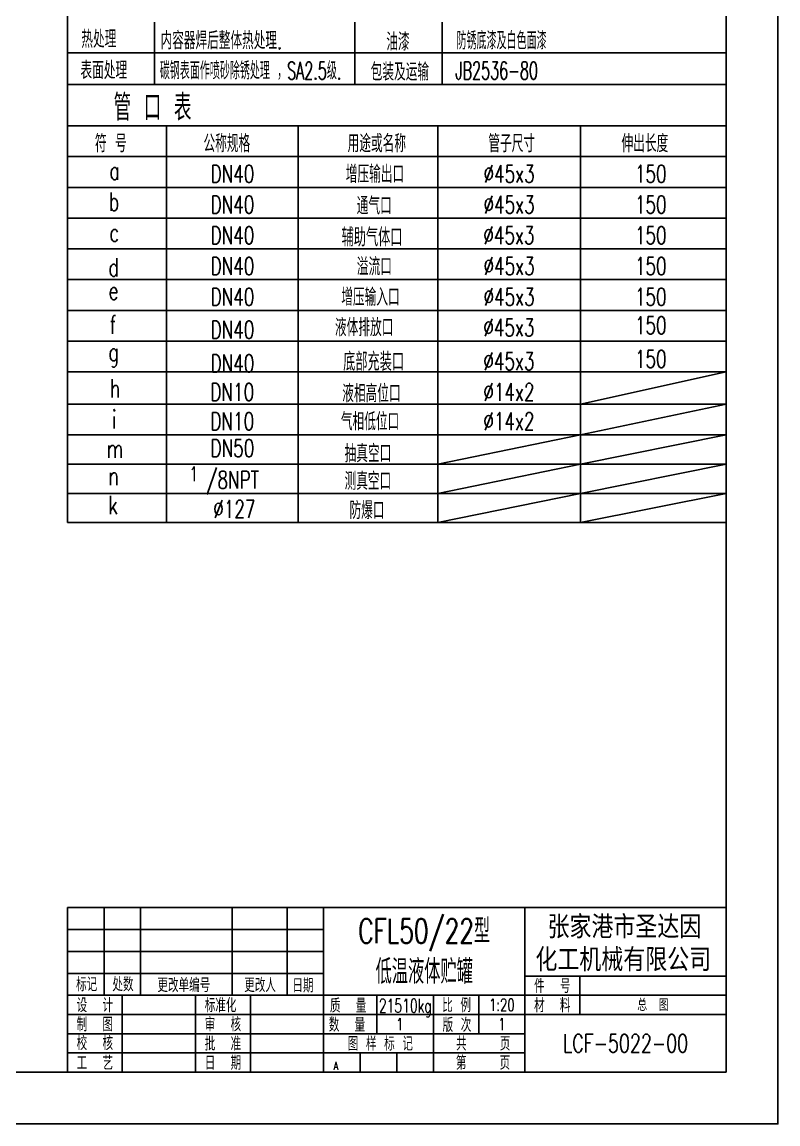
# Model space of a CAD drawing. Header units: millimetres. Extents: x -47822 to 0, y 0 to 19470.
# Drawn here: x -42473 to -37309, y 4586 to 12113 of the extents above; entities that cross this region are included whole.
import ezdxf
from ezdxf.enums import TextEntityAlignment as Align

# ---------------------------------------------------------------- set-up
doc = ezdxf.new("R2010")
doc.units = ezdxf.units.MM
for name, color, linetype in [('CDR_DIM', 7, 'Continuous'), ('CDR_DWG1', 4, 'Continuous'), ('CDR_TEXT', 7, 'Continuous')]:
    doc.layers.add(name, color=color, linetype=linetype)
doc.styles.add('11', font='SIMFANG.TTF', dxfattribs={"width": 0.7, "height": 3})
doc.styles.add('HZ', font='ROMANS.shx', dxfattribs={"width": 0.7, "height": 100, "bigfont": 'HZ.shx'})

msp = doc.modelspace()

# ---------------------------------------------------------------- linework, layer by layer
for p, q in [((-42163, 11686.7), (-42163, 19115.8)), ((-41569, 11692.2), (-41569, 12112.2)), ((-40200, 11692.2), (-40200, 12112.2)), ((-39603.1, 11692.2), (-39603.1, 12112.2)), ((-42163, 11902.2), (-37663, 11902.2)), ((-42163, 11403.7), (-37663, 11403.7)), ((-41486.9, 8693.7), (-41486.9, 11403.7)), ((-40586.9, 8693.7), (-40586.9, 11403.7)), ((-39632.5, 8693.7), (-39632.5, 11403.7)), ((-38657.9, 8693.7), (-38657.9, 11403.7)), ((-42163, 11193.7), (-37663, 11193.7)), ((-42163, 10983.7), (-37663, 10983.7)), ((-42163, 10773.7), (-37663, 10773.7)), ((-42163, 10563.7), (-37663, 10563.7)), ((-42163, 10563.7), (-37663, 10563.7)), ((-42163, 10353.7), (-37663, 10353.7)), ((-42163, 10143.7), (-37663, 10143.7)), ((-42163, 9933.7), (-37663, 9933.7)), ((-42163, 9723.7), (-37663, 9723.7)), ((-42163, 9723.7), (-37663, 9723.7)), ((-42163, 9503.7), (-37663, 9503.7)), ((-42163, 9293.7), (-37663, 9293.7)), ((-42163, 9093.7), (-37663, 9093.7)), ((-42163, 8893.7), (-37663, 8893.7)), ((-42163, 8693.7), (-37663, 8693.7)), ((-41913, 5464.8), (-41913, 6064.8)), ((-41663, 5464.8), (-41663, 6064.8)), ((-41038, 5464.8), (-41038, 6064.8)), ((-40663, 5464.8), (-40663, 6064.8)), ((-40413, 5914.8), (-42163, 5914.8)), ((-40413, 5764.8), (-42163, 5764.8)), ((-40413, 5614.8), (-42163, 5614.8)), ((-38663, 5333.6), (-38663, 5596.1)), ((-41788, 4939.8), (-41788, 5464.8)), ((-41288, 5464.8), (-41288, 4939.8)), ((-40913, 4939.8), (-40913, 5464.8)), ((-40413, 4939.8), (-40413, 5464.8)), ((-40050.2, 5202.3), (-40050.2, 5464.8)), ((-39663, 4939.8), (-39663, 5464.8)), ((-39352.8, 5202.3), (-39352.8, 5464.8)), ((-37663, 5464.8), (-39038, 5464.8)), ((-39038, 5333.6), (-42163, 5333.6)), ((-39038, 5333.6), (-42163, 5333.6)), ((-39038, 5202.3), (-42163, 5202.3)), ((-39038, 5071.1), (-42163, 5071.1)), ((-40163, 4939.8), (-40163, 5071.1)), ((-39913, 4939.8), (-39913, 5071.1))]:
    msp.add_line(p, q)
msp.add_lwpolyline([(-37309.1, 19469.7), (-47821.6, 19469.7), (-47821.6, 4585.9), (-37309.1, 4585.9)], close=True)
at = {"color": 4}
msp.add_lwpolyline([(-37663, 19115.8), (-46936.7, 19115.8), (-46936.7, 4939.8), (-37663, 4939.8)], close=True, dxfattribs=at)
at = {"layer": 'CDR_DIM'}
for q in [(-42163, 8693.7), (-37670.5, 11686.7)]:
    msp.add_line((-42163, 11686.7), q, dxfattribs=at)
at = {"layer": 'CDR_DIM', "linetype": 'Continuous'}
for p, q in [((-37663, 9723.7), (-38657.9, 9503.7)), ((-37663, 9503.7), (-38657.9, 9293.7)), ((-38657.9, 9293.7), (-39632.5, 9093.7)), ((-38657.9, 9093.7), (-37663, 9293.7)), ((-39632.5, 8893.7), (-38657.9, 9093.7)), ((-38657.9, 8893.7), (-37663, 9093.7)), ((-39632.5, 8693.7), (-38657.9, 8893.7)), ((-38657.9, 8693.7), (-37663, 8893.7))]:
    msp.add_line(p, q, dxfattribs=at)
at = {"layer": 'CDR_DWG1'}
for p, q in [((-42163, 11686.7), (-37663, 11686.7)), ((-42163, 11686.7), (-37663, 11686.7)), ((-42163, 8693.7), (-37663, 8693.7)), ((-37663, 6064.8), (-42163, 6064.8)), ((-42163, 6064.8), (-42163, 4939.8)), ((-40413, 5464.8), (-40413, 6064.8)), ((-39038, 5464.8), (-39038, 6064.8)), ((-37663, 5596.1), (-39038, 5596.1)), ((-39038, 5464.8), (-42163, 5464.8)), ((-39038, 4939.8), (-39038, 5464.8)), ((-37663, 5333.6), (-39038, 5333.6))]:
    msp.add_line(p, q, dxfattribs=at)

# ---------------------------------------------------------------- texts
for s, height, style, width, p in [('张家港市圣达因', 137.5, '11', 0.8, (-38883.1, 5868.2)), ('化工机械有限公司', 137.5, '11', 0.8, (-38966.1, 5644.1)), ('标记', 95, 'HZ', 0.8, (-42103.8, 5491.6)), ('处数', 95, 'HZ', 0.8, (-41855.8, 5491.6)), ('更改单编号', 95, 'HZ', 0.8, (-41548.4, 5486.2)), ('更改人', 95, 'HZ', 0.8, (-40955.2, 5486.2)), ('日期', 95, 'HZ', 0.8, (-40626.3, 5484.4)), ('件  号  ', 95, 'HZ', 0.8, (-38975.1, 5480.4)), ('设  计', 95, 'HZ', 0.8, (-42100.1, 5349.4)), ('标准化  ', 95, 'HZ', 0.8, (-41225.1, 5349.1)), ('质  量 ', 95, 'HZ', 0.8, (-40369.5, 5346.4)), ('21510kg', 95, 'HZ', 0.65, (-40035.5, 5346.4)), ('比 例', 95, 'HZ', 0.8, (-39602.7, 5349.2)), ('材  料', 95, 'HZ', 0.8, (-38975.1, 5349.4)), ('制  图  ', 95, 'HZ', 0.8, (-42100.1, 5217.9)), ('审  核  ', 95, 'HZ', 0.8, (-41225.1, 5218.1)), ('数  量', 95, 'HZ', 0.8, (-40377.7, 5216.1)), ('版 次', 95, 'HZ', 0.8, (-39600.3, 5214.7)), ('校  核', 95, 'HZ', 0.8, (-42100.1, 5089.9)), ('批  准', 95, 'HZ', 0.8, (-41225.1, 5086.4)), ('图 样 标 记', 95, 'HZ', 0.8, (-40248, 5086.5)), ('共    页', 95, 'HZ', 0.8, (-39508.2, 5086.7)), ('工  艺  ', 95, 'HZ', 0.8, (-42100.1, 4955.4)), ('日  期', 95, 'HZ', 0.8, (-41225.1, 4955.4)), ('第    页', 95, 'HZ', 0.8, (-39509.3, 4955.7))]:
    msp.add_text(s, height=height, dxfattribs=dict(style=style, width=width)).set_placement(p)
at = {"attachment_point": 5, "style": 'HZ'}
for s, insert, char_height, width in [('CFL50/22型\\P低温液体贮罐', (-39725.5, 5764.8), 166.67, 1375), ('1:20', (-39195.3, 5399.2), 83.33, 315), ('总  图', (-38163, 5399.2), 83.33, 1000), ('1', (-39892.7, 5267.9), 83.3, 315), ('1', (-39195.3, 5267.9), 83.3, 315)]:
    msp.add_mtext(s, dxfattribs=dict(at, insert=insert, char_height=char_height, width=width))
at = {"layer": 'CDR_DIM', "style": 'HZ', "width": 0.7}
for s, height, p in [('热处理', 119.63, (-42067.9, 11996.6)), ('油漆', 120, (-39984.9, 11977.5)), ('表面处理', 120, (-42074.1, 11783.1)), ('包装及运输', 120, (-40091.5, 11772.9)), ('管 口 表', 180, (-41847.6, 11529.4)), ('符 号', 120, (-41975.1, 11283.5)), ('公称规格', 120, (-41233.4, 11283.5)), ('用途或名称', 120, (-40248.9, 11283.5)), ('管子尺寸', 120, (-39287.5, 11283.5)), ('伸出长度', 120, (-38377.8, 11283.5))]:
    msp.add_text(s, height=height, dxfattribs=at).set_placement(p, align=Align.MIDDLE_LEFT)
for s, height, p in [('辅助气体口', 125, (-40290, 10580.3)), ('底部充装口', 125, (-40279.3, 9730.3)), ('1', 100, (-41330.5, 8976.1))]:
    msp.add_text(s, height=height, dxfattribs=at).set_placement(p)
at = {"layer": 'CDR_DIM', "attachment_point": 5, "style": 'HZ'}
for s, insert, char_height, width in [('LCF-5022-00', (-38350.5, 5136.7), 125, 1375), ('A', (-40329.7, 4983.6), 55.6, 750)]:
    msp.add_mtext(s, dxfattribs=dict(at, insert=insert, char_height=char_height, width=width))
at = {"layer": 'CDR_TEXT', "style": 'HZ'}
for s, height, width, p in [('内容器焊后整体热处理.', 119.634, 0.7, (-41526.7, 11927)), ('防锈底漆及白色面漆', 120, 0.6, (-39505.1, 11926.3)), ('碳钢表面作喷砂除锈处理 ，SA2.5级.', 120, 0.6, (-41532.3, 11721.2)), ('JB2536-80', 120, 0.6, (-39513.1, 11721.7)), ('增压输出口  ', 120, 0.7, (-40261.4, 11014.2)), ('a', 125, 0.7, (-41876.5, 11035.2)), ('DN40', 120, 0.7, (-41184.9, 11016.2)), ('%%c45x3', 120, 0.7, (-39320.1, 11016.2)), ('150', 120, 0.7, (-38286, 11016.2)), ('b', 125, 0.7, (-41880, 10824.2)), ('DN40', 120, 0.7, (-41184.9, 10806.2)), ('通气口    ', 120, 0.7, (-40187.1, 10798.1)), ('%%c45x3', 120, 0.7, (-39320.1, 10806.2)), ('150', 120, 0.7, (-38286, 10806.2)), ('c', 125, 0.7, (-41876.5, 10613.2)), ('DN40', 120, 0.7, (-41184.9, 10596.2)), ('%%c45x3', 120, 0.7, (-39321.7, 10596.2)), ('150', 120, 0.7, (-38286, 10596.2)), ('d     ', 125, 0.7, (-41882.9, 10375.4)), ('DN40', 120, 0.7, (-41184.9, 10386.2)), ('溢流口    ', 120, 0.7, (-40185.9, 10382.3)), ('%%c45x3', 120, 0.7, (-39320.1, 10386.2)), ('150', 120, 0.7, (-38286, 10386.2)), ('e     ', 125, 0.7, (-41881.9, 10215.5)), ('DN40', 120, 0.7, (-41184.9, 10176.2)), ('增压输入口  ', 120, 0.7, (-40292.2, 10174.2)), ('%%c45x3', 120, 0.7, (-39320.1, 10176.2)), ('150', 120, 0.7, (-38286, 10176.2)), ('f     ', 125, 0.7, (-41873.1, 9984.4)), ('  液体排放口    ', 120, 0.7, (-40450.6, 9966.6)), ('150', 120, 0.7, (-38286, 9981.2)), ('DN40', 120, 0.7, (-41184.9, 9951.2)), ('%%c45x3', 120, 0.7, (-39321.7, 9966.2)), ('g     ', 125, 0.7, (-41882.9, 9797.7)), ('150', 120, 0.7, (-38286, 9751.2)), ('DN40', 120, 0.7, (-41184.9, 9721.2)), ('%%c45x3', 120, 0.7, (-39321.7, 9736.2)), ('h', 125, 0.7, (-41873.1, 9547.8)), ('DN10', 120, 0.7, (-41186.5, 9526.2)), ('液相高位口       ', 120, 0.7, (-40285.8, 9516)), ('%%c14x2', 120, 0.7, (-39321.7, 9526.2)), ('i', 125, 0.7, (-41857.7, 9336)), ('DN10', 120, 0.7, (-41186.5, 9326.2)), ('气相低位口      ', 120, 0.7, (-40295.2, 9323.8)), ('%%c14x2', 120, 0.7, (-39321.7, 9326.2)), ('DN50', 120, 0.7, (-41185.3, 9142.2)), ('m', 125, 0.7, (-41894.2, 9136.9)), ('抽真空口       ', 120, 0.7, (-40269.7, 9105.9)), ('n', 125, 0.7, (-41882.9, 8950.2)), ('   /8NPT', 120, 0.7, (-41404.5, 8926.2)), ('测真空口', 120, 0.7, (-40269.9, 8916.9)), ('k', 125, 0.7, (-41882.9, 8750.6)), ('%%c127', 120, 0.7, (-41166.5, 8726.2)), ('防爆口', 120, 0.7, (-40236.3, 8717.3))]:
    msp.add_text(s, height=height, dxfattribs=dict(at, width=width)).set_placement(p)

doc.saveas('drawing.dxf')
